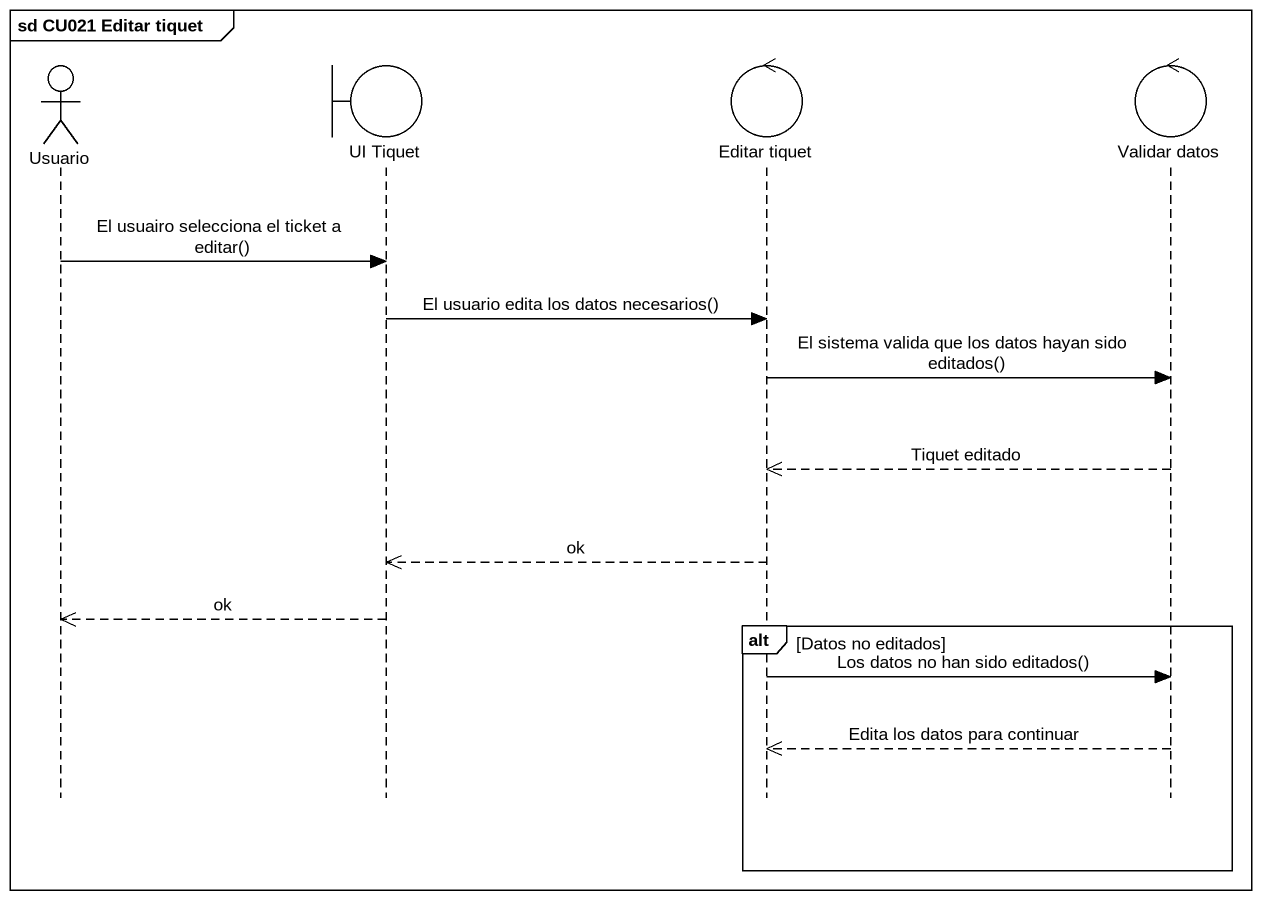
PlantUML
@startuml
mainframe sd CU021 Editar tiquet
hide footbox
actor Usuario
boundary "UI Tiquet" as UI_Tiquet
control "Editar tiquet" as Editar_tiquet
control "Validar datos" as Validar_datos

Usuario -> UI_Tiquet : El usuairo selecciona el ticket a editar()
UI_Tiquet -> Editar_tiquet : El usuario edita los datos necesarios()
Editar_tiquet -> Validar_datos : El sistema valida que los datos hayan sido editados()
Validar_datos -->> Editar_tiquet : Tiquet editado
Editar_tiquet -->> UI_Tiquet : ok
UI_Tiquet -->> Usuario : ok
alt Datos no editados
  Editar_tiquet -> Validar_datos : Los datos no han sido editados()
  Validar_datos -->> Editar_tiquet : Edita los datos para continuar
end
@enduml
